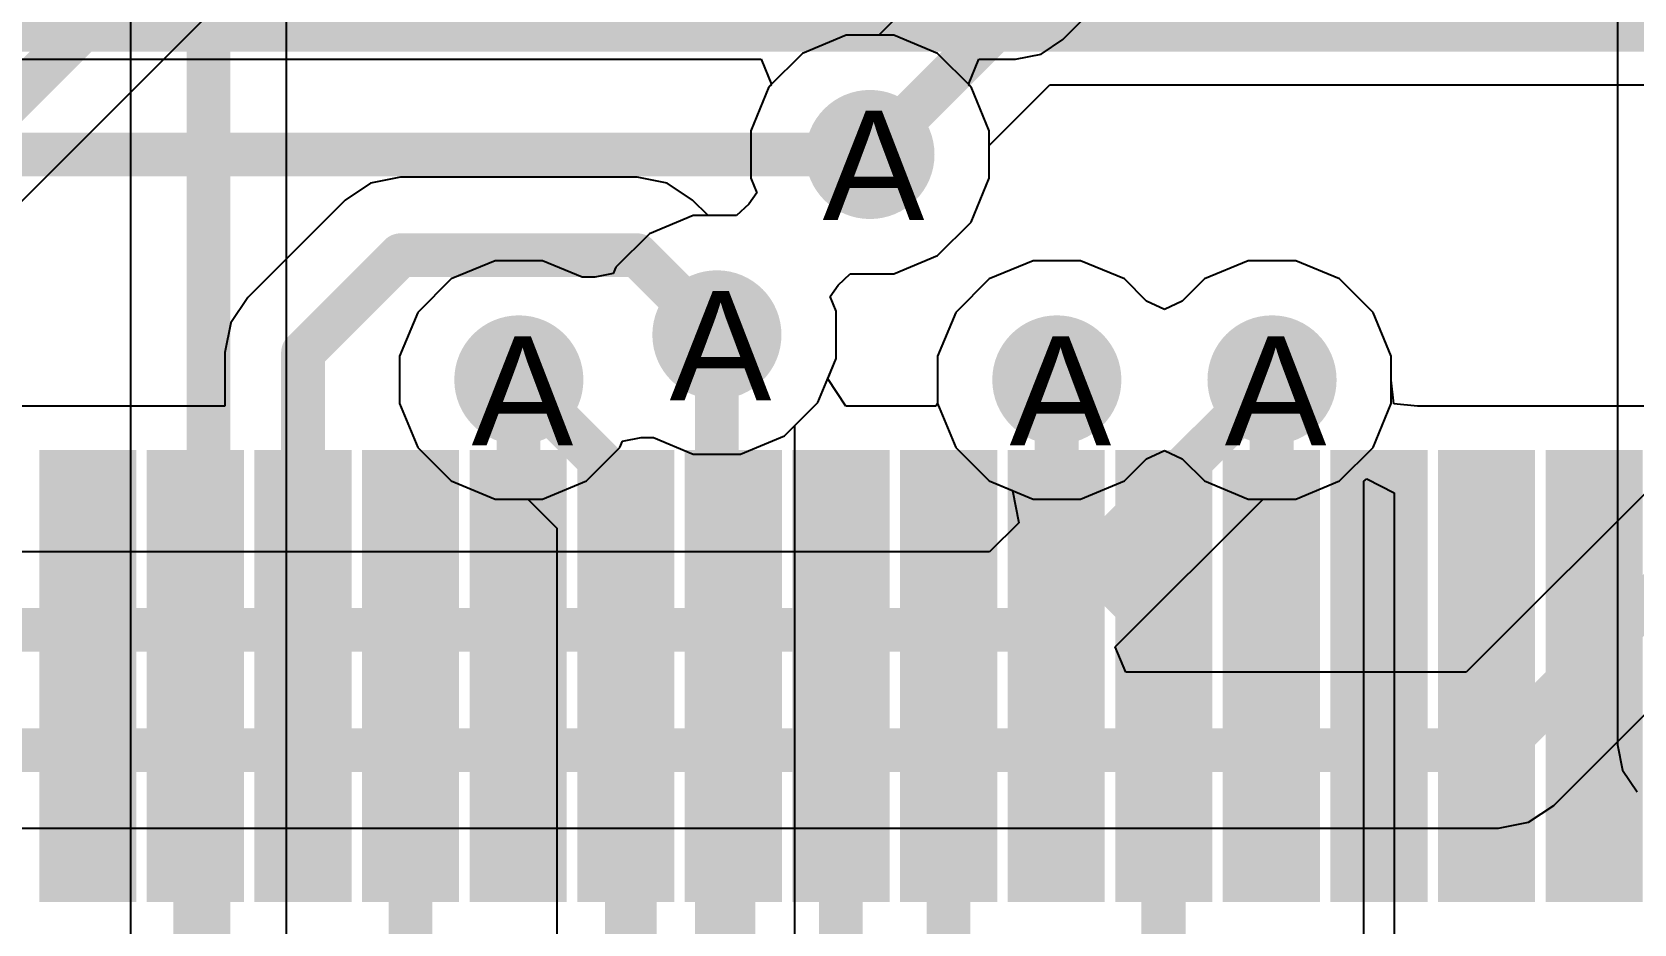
# Model space of a CAD drawing. Header units: inches. Extents: x 0 to 5271, y 0 to 5417.
# Drawn here: x 78.28 to 85.72, y 71.02 to 75.17 of the extents above; entities that cross this region are included whole.
import ezdxf

# ---------------------------------------------------------------- set-up
doc = ezdxf.new("R2010")
doc.units = ezdxf.units.IN
for name, color, linetype in [('Bottom Layer', 5, 'Continuous'), ('Drill Drawing', 1, 'Continuous'), ('L2_GND1', 16, 'Continuous'), ('L3_SIG1', 76, 'Continuous'), ('L4_PWR', 90, 'Continuous'), ('L5_GND2', 156, 'Continuous'), ('L6_SIG2', 130, 'Continuous'), ('L7_GND3', 216, 'Continuous'), ('Top Layer', 1, 'Continuous'), ('Top Paste', 8, 'Continuous'), ('Top Solder', 216, 'Continuous'), ('Via Holes', 16, 'Continuous')]:
    doc.layers.add(name, color=color, linetype=linetype)
doc.styles.add('Arial', font='', dxfattribs={"height": 0.2})
doc.styles.get('Arial').set_extended_font_data('Arial')

# ---------------------------------------------------------------- blocks, each defined once
blk = doc.blocks.new('AS0B826_S78B_7H_23')
at = {"layer": 'Top Layer'}
for points in [[(4.325, 19.131), (4.675, 19.131), (4.675, 17.131), (4.325, 17.131)], [(4.8249, 19.131), (5.1749, 19.131), (5.1749, 17.131), (4.8249, 17.131)], [(5.325, 19.131), (5.675, 19.131), (5.675, 17.131), (5.325, 17.131)], [(5.8249, 19.131), (6.1749, 19.131), (6.1749, 17.131), (5.8249, 17.131)], [(6.325, 19.131), (6.675, 19.131), (6.675, 17.131), (6.325, 17.131)], [(6.8249, 19.131), (7.1749, 19.131), (7.1749, 17.131), (6.8249, 17.131)], [(7.325, 19.131), (7.675, 19.131), (7.675, 17.131), (7.325, 17.131)], [(7.8249, 19.131), (8.1749, 19.131), (8.1749, 17.131), (7.8249, 17.131)], [(8.325, 19.131), (8.675, 19.131), (8.675, 17.131), (8.325, 17.131)], [(8.8249, 19.131), (9.1749, 19.131), (9.1749, 17.131), (8.8249, 17.131)], [(9.325, 19.131), (9.675, 19.131), (9.675, 17.131), (9.325, 17.131)], [(9.8249, 19.131), (10.1749, 19.131), (10.1749, 17.131), (9.8249, 17.131)], [(10.325, 19.131), (10.675, 19.131), (10.675, 17.131), (10.325, 17.131)], [(10.8249, 19.131), (11.1749, 19.131), (11.1749, 17.131), (10.8249, 17.131)], [(11.325, 19.131), (11.675, 19.131), (11.675, 17.131), (11.325, 17.131)]]:
    blk.add_hatch(color=1, dxfattribs=at).paths.add_polyline_path(points)
at = {"layer": 'Top Paste'}
for points in [[(4.325, 19.131), (4.675, 19.131), (4.675, 17.131), (4.325, 17.131)], [(4.8249, 19.131), (5.1749, 19.131), (5.1749, 17.131), (4.8249, 17.131)], [(5.325, 19.131), (5.675, 19.131), (5.675, 17.131), (5.325, 17.131)], [(5.8249, 19.131), (6.1749, 19.131), (6.1749, 17.131), (5.8249, 17.131)], [(6.325, 19.131), (6.675, 19.131), (6.675, 17.131), (6.325, 17.131)], [(6.8249, 19.131), (7.1749, 19.131), (7.1749, 17.131), (6.8249, 17.131)], [(7.325, 19.131), (7.675, 19.131), (7.675, 17.131), (7.325, 17.131)], [(7.8249, 19.131), (8.1749, 19.131), (8.1749, 17.131), (7.8249, 17.131)], [(8.325, 19.131), (8.675, 19.131), (8.675, 17.131), (8.325, 17.131)], [(8.8249, 19.131), (9.1749, 19.131), (9.1749, 17.131), (8.8249, 17.131)], [(9.325, 19.131), (9.675, 19.131), (9.675, 17.131), (9.325, 17.131)], [(9.8249, 19.131), (10.1749, 19.131), (10.1749, 17.131), (9.8249, 17.131)], [(10.325, 19.131), (10.675, 19.131), (10.675, 17.131), (10.325, 17.131)], [(10.8249, 19.131), (11.1749, 19.131), (11.1749, 17.131), (10.8249, 17.131)], [(11.325, 19.131), (11.675, 19.131), (11.675, 17.131), (11.325, 17.131)]]:
    blk.add_hatch(color=8, dxfattribs=at).paths.add_polyline_path(points)
at = {"layer": 'Top Solder'}
for points in [[(4.2742, 19.1818), (4.7258, 19.1818), (4.7258, 17.0802), (4.2742, 17.0802)], [(4.7741, 19.1818), (5.2257, 19.1818), (5.2257, 17.0802), (4.7741, 17.0802)], [(5.2742, 19.1818), (5.7258, 19.1818), (5.7258, 17.0802), (5.2742, 17.0802)], [(5.7741, 19.1818), (6.2257, 19.1818), (6.2257, 17.0802), (5.7741, 17.0802)], [(6.2742, 19.1818), (6.7258, 19.1818), (6.7258, 17.0802), (6.2742, 17.0802)], [(6.7741, 19.1818), (7.2257, 19.1818), (7.2257, 17.0802), (6.7741, 17.0802)], [(7.2742, 19.1818), (7.7258, 19.1818), (7.7258, 17.0802), (7.2742, 17.0802)], [(7.7741, 19.1818), (8.2257, 19.1818), (8.2257, 17.0802), (7.7741, 17.0802)], [(8.2742, 19.1818), (8.7258, 19.1818), (8.7258, 17.0802), (8.2742, 17.0802)], [(8.7741, 19.1818), (9.2257, 19.1818), (9.2257, 17.0802), (8.7741, 17.0802)], [(9.2742, 19.1818), (9.7258, 19.1818), (9.7258, 17.0802), (9.2742, 17.0802)], [(9.7741, 19.1818), (10.2257, 19.1818), (10.2257, 17.0802), (9.7741, 17.0802)], [(10.2742, 19.1818), (10.7258, 19.1818), (10.7258, 17.0802), (10.2742, 17.0802)], [(10.7741, 19.1818), (11.2257, 19.1818), (11.2257, 17.0802), (10.7741, 17.0802)], [(11.2742, 19.1818), (11.7258, 19.1818), (11.7258, 17.0802), (11.2742, 17.0802)]]:
    blk.add_hatch(color=216, dxfattribs=at).paths.add_polyline_path(points)

msp = doc.modelspace()

# ---------------------------------------------------------------- hatches: boundary and pattern name
at = {"layer": 'Bottom Layer'}
h = msp.add_hatch(color=5, dxfattribs=at)
edge = h.paths.add_edge_path()
edge.add_arc((82.169, 74.5998), 0.3, 0, 360)
h = msp.add_hatch(color=5, dxfattribs=at)
edge = h.paths.add_edge_path()
edge.add_arc((81.4578, 73.7616), 0.3, 0, 360)
h = msp.add_hatch(color=5, dxfattribs=at)
edge = h.paths.add_edge_path()
edge.add_arc((80.5375, 73.5522), 0.3, 0, 360)
h = msp.add_hatch(color=5, dxfattribs=at)
edge = h.paths.add_edge_path()
edge.add_arc((83.0374, 73.5522), 0.3, 0, 360)
h = msp.add_hatch(color=5, dxfattribs=at)
edge = h.paths.add_edge_path()
edge.add_arc((84.0374, 73.5522), 0.3, 0, 360)
at = {"layer": 'L2_GND1'}
h = msp.add_hatch(color=16, dxfattribs=at)
edge = h.paths.add_edge_path()
edge.add_arc((82.169, 74.5998), 0.3, 0, 360)
h = msp.add_hatch(color=16, dxfattribs=at)
edge = h.paths.add_edge_path()
edge.add_arc((81.4578, 73.7616), 0.3, 0, 360)
h = msp.add_hatch(color=16, dxfattribs=at)
edge = h.paths.add_edge_path()
edge.add_arc((80.5375, 73.5522), 0.3, 0, 360)
h = msp.add_hatch(color=16, dxfattribs=at)
edge = h.paths.add_edge_path()
edge.add_arc((83.0374, 73.5522), 0.3, 0, 360)
h = msp.add_hatch(color=16, dxfattribs=at)
edge = h.paths.add_edge_path()
edge.add_arc((84.0374, 73.5522), 0.3, 0, 360)
at = {"layer": 'L3_SIG1'}
h = msp.add_hatch(color=76, dxfattribs=at)
edge = h.paths.add_edge_path()
edge.add_arc((82.169, 74.5998), 0.3, 0, 360)
h = msp.add_hatch(color=76, dxfattribs=at)
edge = h.paths.add_edge_path()
edge.add_arc((81.4578, 73.7616), 0.3, 0, 360)
h = msp.add_hatch(color=76, dxfattribs=at)
edge = h.paths.add_edge_path()
edge.add_arc((80.5375, 73.5522), 0.3, 0, 360)
h = msp.add_hatch(color=76, dxfattribs=at)
edge = h.paths.add_edge_path()
edge.add_arc((83.0374, 73.5522), 0.3, 0, 360)
h = msp.add_hatch(color=76, dxfattribs=at)
edge = h.paths.add_edge_path()
edge.add_arc((84.0374, 73.5522), 0.3, 0, 360)
at = {"layer": 'L4_PWR'}
h = msp.add_hatch(color=90, dxfattribs=at)
edge = h.paths.add_edge_path()
edge.add_arc((82.169, 74.5998), 0.3, 0, 360)
h = msp.add_hatch(color=90, dxfattribs=at)
edge = h.paths.add_edge_path()
edge.add_arc((81.4578, 73.7616), 0.3, 0, 360)
h = msp.add_hatch(color=90, dxfattribs=at)
edge = h.paths.add_edge_path()
edge.add_arc((80.5375, 73.5522), 0.3, 0, 360)
h = msp.add_hatch(color=90, dxfattribs=at)
edge = h.paths.add_edge_path()
edge.add_arc((83.0374, 73.5522), 0.3, 0, 360)
h = msp.add_hatch(color=90, dxfattribs=at)
edge = h.paths.add_edge_path()
edge.add_arc((84.0374, 73.5522), 0.3, 0, 360)
at = {"layer": 'L5_GND2'}
h = msp.add_hatch(color=156, dxfattribs=at)
edge = h.paths.add_edge_path()
edge.add_arc((82.169, 74.5998), 0.3, 0, 360)
h = msp.add_hatch(color=156, dxfattribs=at)
edge = h.paths.add_edge_path()
edge.add_arc((81.4578, 73.7616), 0.3, 0, 360)
h = msp.add_hatch(color=156, dxfattribs=at)
edge = h.paths.add_edge_path()
edge.add_arc((80.5375, 73.5522), 0.3, 0, 360)
h = msp.add_hatch(color=156, dxfattribs=at)
edge = h.paths.add_edge_path()
edge.add_arc((83.0374, 73.5522), 0.3, 0, 360)
h = msp.add_hatch(color=156, dxfattribs=at)
edge = h.paths.add_edge_path()
edge.add_arc((84.0374, 73.5522), 0.3, 0, 360)
at = {"layer": 'L6_SIG2'}
h = msp.add_hatch(color=130, dxfattribs=at)
edge = h.paths.add_edge_path()
edge.add_arc((82.169, 74.5998), 0.3, 0, 360)
h = msp.add_hatch(color=130, dxfattribs=at)
edge = h.paths.add_edge_path()
edge.add_arc((81.4578, 73.7616), 0.3, 0, 360)
h = msp.add_hatch(color=130, dxfattribs=at)
edge = h.paths.add_edge_path()
edge.add_arc((80.5375, 73.5522), 0.3, 0, 360)
h = msp.add_hatch(color=130, dxfattribs=at)
edge = h.paths.add_edge_path()
edge.add_arc((83.0374, 73.5522), 0.3, 0, 360)
h = msp.add_hatch(color=130, dxfattribs=at)
edge = h.paths.add_edge_path()
edge.add_arc((84.0374, 73.5522), 0.3, 0, 360)
at = {"layer": 'L7_GND3'}
h = msp.add_hatch(color=216, dxfattribs=at)
edge = h.paths.add_edge_path()
edge.add_arc((82.169, 74.5998), 0.3, 0, 360)
h = msp.add_hatch(color=216, dxfattribs=at)
edge = h.paths.add_edge_path()
edge.add_arc((81.4578, 73.7616), 0.3, 0, 360)
h = msp.add_hatch(color=216, dxfattribs=at)
edge = h.paths.add_edge_path()
edge.add_arc((80.5375, 73.5522), 0.3, 0, 360)
h = msp.add_hatch(color=216, dxfattribs=at)
edge = h.paths.add_edge_path()
edge.add_arc((83.0374, 73.5522), 0.3, 0, 360)
h = msp.add_hatch(color=216, dxfattribs=at)
edge = h.paths.add_edge_path()
edge.add_arc((84.0374, 73.5522), 0.3, 0, 360)
at = {"layer": 'Top Layer'}
h = msp.add_hatch(color=1, dxfattribs=at)
edge = h.paths.add_edge_path()
edge.add_arc((82.169, 74.5998), 0.3, 0, 360)
h = msp.add_hatch(color=1, dxfattribs=at)
edge = h.paths.add_edge_path()
edge.add_arc((81.4578, 73.7616), 0.3, 0, 360)
h = msp.add_hatch(color=1, dxfattribs=at)
edge = h.paths.add_edge_path()
edge.add_arc((80.5375, 73.5522), 0.3, 0, 360)
h = msp.add_hatch(color=1, dxfattribs=at)
edge = h.paths.add_edge_path()
edge.add_arc((83.0374, 73.5522), 0.3, 0, 360)
h = msp.add_hatch(color=1, dxfattribs=at)
edge = h.paths.add_edge_path()
edge.add_arc((84.0374, 73.5522), 0.3, 0, 360)
at = {"layer": 'Via Holes'}
h = msp.add_hatch(color=7, dxfattribs=at)
edge = h.paths.add_edge_path()
edge.add_arc((82.169, 74.5998), 0.15, 0, 360)
h = msp.add_hatch(color=7, dxfattribs=at)
edge = h.paths.add_edge_path()
edge.add_arc((81.4578, 73.7616), 0.15, 0, 360)
h = msp.add_hatch(color=7, dxfattribs=at)
edge = h.paths.add_edge_path()
edge.add_arc((80.5375, 73.5522), 0.15, 0, 360)
h = msp.add_hatch(color=7, dxfattribs=at)
edge = h.paths.add_edge_path()
edge.add_arc((83.0374, 73.5522), 0.15, 0, 360)
h = msp.add_hatch(color=7, dxfattribs=at)
edge = h.paths.add_edge_path()
edge.add_arc((84.0374, 73.5522), 0.15, 0, 360)

# ---------------------------------------------------------------- linework, layer by layer
at = {"layer": 'Bottom Layer'}
for points in [[(65.6288, 75.1792, 0.2032, 0.2032, 0), (98.8266, 75.1792, 0.2032, 0.2032, 0)], [(77.9308, 74.5998, 0.2032, 0.2032, 0), (82.169, 74.5998, 0.2032, 0.2032, 0)], [(80.5375, 73.5522, 0.2032, 0.2032, 0), (81.0768, 73.0129, 0.2032, 0.2032, 0)], [(83.0374, 72.8664, 0.2032, 0.2032, 0), (83.0374, 73.5522, 0.2032, 0.2032, 0)], [(81.0768, 69.5072, 0.2032, 0.2032, 0), (81.0768, 73.0129, 0.2032, 0.2032, 0)], [(83.0374, 72.8664, 0.2032, 0.2032, 0), (83.5344, 72.3693, 0.2032, 0.2032, 0)], [(83.5344, 69.5071, 0.2032, 0.2032, 0), (83.5344, 72.3693, 0.2032, 0.2032, 0)]]:
    msp.add_lwpolyline(points, format="xyseb", dxfattribs=at)
for points in [[(82.1182, 74.5998, 0.1016, 0.1016, 1), (82.2198, 74.5998, 0.1016, 0.1016, 1)], [(80.4867, 73.5522, 0.1016, 0.1016, 1), (80.5883, 73.5522, 0.1016, 0.1016, 1)], [(82.9866, 73.5522, 0.1016, 0.1016, 1), (83.0882, 73.5522, 0.1016, 0.1016, 1)], [(81.026, 73.0129, 0.1016, 0.1016, 1), (81.1276, 73.0129, 0.1016, 0.1016, 1)], [(81.026, 73.0129, 0.1016, 0.1016, 1), (81.1276, 73.0129, 0.1016, 0.1016, 1)], [(82.9866, 72.8664, 0.1016, 0.1016, 1), (83.0882, 72.8664, 0.1016, 0.1016, 1)], [(82.9866, 72.8664, 0.1016, 0.1016, 1), (83.0882, 72.8664, 0.1016, 0.1016, 1)], [(83.4836, 72.3693, 0.1016, 0.1016, 1), (83.5852, 72.3693, 0.1016, 0.1016, 1)], [(83.4836, 72.3693, 0.1016, 0.1016, 1), (83.5852, 72.3693, 0.1016, 0.1016, 1)]]:
    msp.add_lwpolyline(points, format="xyseb", close=True, dxfattribs=at)
at = {"layer": 'L2_GND1'}
for p, q in [((85.6428, 76.0888), (85.6428, 72.6125)), ((82.0588, 75.1538), (81.8552, 75.0695)), ((82.2792, 75.1538), (82.0588, 75.1538)), ((82.4828, 75.0695), (82.2792, 75.1538)), ((81.8552, 75.0695), (81.6993, 74.9136)), ((82.6387, 74.9136), (82.4828, 75.0695)), ((81.6993, 74.9136), (81.615, 74.71)), ((82.723, 74.71), (82.6387, 74.9136)), ((81.615, 74.71), (81.615, 74.4896)), ((82.723, 74.4896), (82.723, 74.71)), ((81.615, 74.4896), (81.643, 74.422)), ((82.6387, 74.286), (82.723, 74.4896)), ((81.6054, 74.3686), (81.5496, 74.3156)), ((81.643, 74.422), (81.6054, 74.3686)), ((81.3476, 74.3156), (81.144, 74.2313)), ((81.5496, 74.3156), (81.3476, 74.3156)), ((81.144, 74.2313), (80.9881, 74.0754)), ((82.4828, 74.1301), (82.6387, 74.286)), ((80.4273, 74.1062), (80.2237, 74.0218)), ((80.6477, 74.1062), (80.4273, 74.1062)), ((80.8318, 74.0299), (80.6477, 74.1062)), ((80.9881, 74.0754), (80.9761, 74.0464)), ((82.2792, 74.0458), (82.4828, 74.1301)), ((82.9272, 74.1062), (82.7236, 74.0218)), ((83.1476, 74.1062), (82.9272, 74.1062)), ((83.3512, 74.0218), (83.1476, 74.1062)), ((83.9272, 74.1062), (83.7236, 74.0218)), ((84.1476, 74.1062), (83.9272, 74.1062)), ((84.3512, 74.0218), (84.1476, 74.1062)), ((80.2237, 74.0218), (80.0678, 73.866)), ((80.89, 74.0292), (80.8318, 74.0299)), ((80.9761, 74.0464), (80.89, 74.0292)), ((81.9838, 73.9394), (82.0214, 73.9928)), ((82.0214, 73.9928), (82.0772, 74.0458)), ((82.0772, 74.0458), (82.2792, 74.0458)), ((82.7236, 74.0218), (82.5677, 73.866)), ((83.4544, 73.9186), (83.3512, 74.0218)), ((83.7236, 74.0218), (83.6203, 73.9186)), ((84.507, 73.866), (84.3512, 74.0218)), ((82.0118, 73.8718), (81.9838, 73.9394)), ((83.5374, 73.8801), (83.4544, 73.9186)), ((83.6203, 73.9186), (83.5374, 73.8801)), ((80.0678, 73.866), (79.9835, 73.6624)), ((82.0118, 73.6514), (82.0118, 73.8718)), ((82.5677, 73.866), (82.4834, 73.6624)), ((84.5914, 73.6624), (84.507, 73.866)), ((79.9835, 73.6624), (79.9835, 73.442)), ((81.9275, 73.4478), (82.0118, 73.6514)), ((82.4834, 73.6624), (82.4834, 73.442)), ((84.5914, 73.442), (84.5914, 73.6624)), ((79.9835, 73.442), (80.0678, 73.2383)), ((81.7716, 73.2919), (81.9275, 73.4478)), ((82.4834, 73.442), (82.5677, 73.2383)), ((84.507, 73.2383), (84.5914, 73.442)), ((81.0072, 73.2383), (81.0192, 73.2674)), ((81.0192, 73.2674), (81.1053, 73.2845)), ((81.1053, 73.2845), (81.1635, 73.2839)), ((81.1635, 73.2839), (81.3476, 73.2076)), ((81.568, 73.2076), (81.7716, 73.2919)), ((80.0678, 73.2383), (80.2237, 73.0825)), ((80.8513, 73.0825), (81.0072, 73.2383)), ((81.3476, 73.2076), (81.568, 73.2076)), ((82.5677, 73.2383), (82.7236, 73.0825)), ((83.3512, 73.0825), (83.4544, 73.1857)), ((83.4544, 73.1857), (83.5374, 73.2242)), ((83.5374, 73.2242), (83.6203, 73.1857)), ((83.6203, 73.1857), (83.7236, 73.0825)), ((84.3512, 73.0825), (84.507, 73.2383)), ((80.2237, 73.0825), (80.4273, 72.9982)), ((80.6477, 72.9982), (80.8513, 73.0825)), ((82.7236, 73.0825), (82.9272, 72.9982)), ((83.1476, 72.9982), (83.3512, 73.0825)), ((83.7236, 73.0825), (83.9272, 72.9982)), ((84.1476, 72.9982), (84.3512, 73.0825)), ((80.4273, 72.9982), (80.6477, 72.9982)), ((82.9272, 72.9982), (83.1476, 72.9982)), ((83.9272, 72.9982), (84.1476, 72.9982)), ((85.6428, 72.6125), (85.6428, 71.8566)), ((85.6428, 71.8566), (85.6665, 71.7377)), ((85.6665, 71.7377), (85.7339, 71.6369))]:
    msp.add_line(p, q, dxfattribs=at)
at = {"layer": 'L3_SIG1'}
for p, q in [((82.0588, 75.1538), (81.8552, 75.0695)), ((82.2792, 75.1538), (82.0588, 75.1538)), ((82.4828, 75.0695), (82.2792, 75.1538)), ((81.8552, 75.0695), (81.6993, 74.9136)), ((82.6387, 74.9136), (82.4828, 75.0695)), ((81.6993, 74.9136), (81.615, 74.71)), ((82.723, 74.71), (82.6387, 74.9136)), ((81.615, 74.71), (81.615, 74.4896)), ((82.723, 74.4896), (82.723, 74.71)), ((81.615, 74.4896), (81.643, 74.422)), ((82.6387, 74.286), (82.723, 74.4896)), ((81.6054, 74.3686), (81.5496, 74.3156)), ((81.643, 74.422), (81.6054, 74.3686)), ((81.3476, 74.3156), (81.144, 74.2313)), ((81.5496, 74.3156), (81.3476, 74.3156)), ((81.144, 74.2313), (80.9881, 74.0754)), ((82.4828, 74.1301), (82.6387, 74.286)), ((80.4273, 74.1062), (80.2237, 74.0218)), ((80.6477, 74.1062), (80.4273, 74.1062)), ((80.8318, 74.0299), (80.6477, 74.1062)), ((80.9881, 74.0754), (80.9761, 74.0464)), ((82.2792, 74.0458), (82.4828, 74.1301)), ((82.9272, 74.1062), (82.7236, 74.0218)), ((83.1476, 74.1062), (82.9272, 74.1062)), ((83.3512, 74.0218), (83.1476, 74.1062)), ((83.9272, 74.1062), (83.7236, 74.0218)), ((84.1476, 74.1062), (83.9272, 74.1062)), ((84.3512, 74.0218), (84.1476, 74.1062)), ((80.2237, 74.0218), (80.0678, 73.866)), ((80.89, 74.0292), (80.8318, 74.0299)), ((80.9761, 74.0464), (80.89, 74.0292)), ((81.9838, 73.9394), (82.0214, 73.9928)), ((82.0214, 73.9928), (82.0772, 74.0458)), ((82.0772, 74.0458), (82.2792, 74.0458)), ((82.7236, 74.0218), (82.5677, 73.866)), ((83.4544, 73.9186), (83.3512, 74.0218)), ((83.7236, 74.0218), (83.6203, 73.9186)), ((84.507, 73.866), (84.3512, 74.0218)), ((82.0118, 73.8718), (81.9838, 73.9394)), ((83.5374, 73.8801), (83.4544, 73.9186)), ((83.6203, 73.9186), (83.5374, 73.8801)), ((80.0678, 73.866), (79.9835, 73.6624)), ((82.0118, 73.6514), (82.0118, 73.8718)), ((82.5677, 73.866), (82.4834, 73.6624)), ((84.5914, 73.6624), (84.507, 73.866)), ((79.9835, 73.6624), (79.9835, 73.442)), ((81.9275, 73.4478), (82.0118, 73.6514)), ((82.4834, 73.6624), (82.4834, 73.442)), ((84.5914, 73.442), (84.5914, 73.6624)), ((79.9835, 73.442), (80.0678, 73.2383)), ((81.7716, 73.2919), (81.9275, 73.4478)), ((82.4834, 73.442), (82.5677, 73.2383)), ((84.507, 73.2383), (84.5914, 73.442)), ((81.0072, 73.2383), (81.0192, 73.2674)), ((81.0192, 73.2674), (81.1053, 73.2845)), ((81.1053, 73.2845), (81.1635, 73.2839)), ((81.1635, 73.2839), (81.3476, 73.2076)), ((81.568, 73.2076), (81.7716, 73.2919)), ((80.0678, 73.2383), (80.2237, 73.0825)), ((80.8513, 73.0825), (81.0072, 73.2383)), ((81.3476, 73.2076), (81.568, 73.2076)), ((82.5677, 73.2383), (82.7236, 73.0825)), ((84.3512, 73.0825), (84.507, 73.2383)), ((85.9856, 73.2396), (84.9398, 72.1938)), ((80.2237, 73.0825), (80.4273, 72.9982)), ((80.6477, 72.9982), (80.8513, 73.0825)), ((82.7236, 73.0825), (82.8309, 73.038)), ((82.8309, 73.038), (82.8607, 72.8882)), ((84.1476, 72.9982), (84.3512, 73.0825)), ((80.4273, 72.9982), (80.6477, 72.9982)), ((83.3091, 72.3111), (83.9961, 72.9982)), ((83.9961, 72.9982), (84.1476, 72.9982)), ((82.8607, 72.8882), (82.725, 72.7526)), ((85.3464, 71.5748), (86.6046, 72.833)), ((82.725, 72.7526), (69.0713, 72.7526)), ((83.3577, 72.1938), (83.3091, 72.3111)), ((84.9398, 72.1938), (83.3577, 72.1938)), ((85.2287, 71.4962), (85.3464, 71.5748)), ((76.1324, 71.4686), (85.09, 71.4686)), ((85.09, 71.4686), (85.2287, 71.4962)), ((85.09, 71.4686), (85.09, 71.4686))]:
    msp.add_line(p, q, dxfattribs=at)
for points in [[(82.8752, 72.39, 0.2032, 0.2032, 0), (84.0374, 73.5522, 0.2032, 0.2032, 0)], [(85.09, 71.8312, 0.2032, 0.2032, 0), (86.3482, 73.0894, 0.2032, 0.2032, 0)], [(68.9211, 72.39, 0.2032, 0.2032, 0), (82.8752, 72.39, 0.2032, 0.2032, 0)], [(75.9822, 71.8312, 0.2032, 0.2032, 0), (85.09, 71.8312, 0.2032, 0.2032, 0)]]:
    msp.add_lwpolyline(points, format="xyseb", dxfattribs=at)
for points in [[(83.9866, 73.5522, 0.1016, 0.1016, 1), (84.0882, 73.5522, 0.1016, 0.1016, 1)], [(82.8244, 72.39, 0.1016, 0.1016, 1), (82.926, 72.39, 0.1016, 0.1016, 1)], [(82.8244, 72.39, 0.1016, 0.1016, 1), (82.926, 72.39, 0.1016, 0.1016, 1)], [(85.0392, 71.8312, 0.1016, 0.1016, 1), (85.1408, 71.8312, 0.1016, 0.1016, 1)], [(85.0392, 71.8312, 0.1016, 0.1016, 1), (85.1408, 71.8312, 0.1016, 0.1016, 1)]]:
    msp.add_lwpolyline(points, format="xyseb", close=True, dxfattribs=at)
at = {"layer": 'L4_PWR'}
for p, q in [((82.0588, 75.1538), (81.8552, 75.0695)), ((82.2792, 75.1538), (82.0588, 75.1538)), ((82.4828, 75.0695), (82.2792, 75.1538)), ((81.8552, 75.0695), (81.6993, 74.9136)), ((82.6387, 74.9136), (82.4828, 75.0695)), ((81.6993, 74.9136), (81.615, 74.71)), ((82.723, 74.71), (82.6387, 74.9136)), ((81.615, 74.71), (81.615, 74.4896)), ((82.723, 74.4896), (82.723, 74.71)), ((81.615, 74.4896), (81.643, 74.422)), ((82.6387, 74.286), (82.723, 74.4896)), ((81.6054, 74.3686), (81.5496, 74.3156)), ((81.643, 74.422), (81.6054, 74.3686)), ((81.3476, 74.3156), (81.144, 74.2313)), ((81.5496, 74.3156), (81.3476, 74.3156)), ((81.144, 74.2313), (80.9881, 74.0754)), ((82.4828, 74.1301), (82.6387, 74.286)), ((80.4273, 74.1062), (80.2237, 74.0218)), ((80.6477, 74.1062), (80.4273, 74.1062)), ((80.8318, 74.0299), (80.6477, 74.1062)), ((80.9881, 74.0754), (80.9761, 74.0464)), ((82.2792, 74.0458), (82.4828, 74.1301)), ((82.9272, 74.1062), (82.7236, 74.0218)), ((83.1476, 74.1062), (82.9272, 74.1062)), ((83.3512, 74.0218), (83.1476, 74.1062)), ((83.9272, 74.1062), (83.7236, 74.0218)), ((84.1476, 74.1062), (83.9272, 74.1062)), ((84.3512, 74.0218), (84.1476, 74.1062)), ((80.2237, 74.0218), (80.0678, 73.866)), ((80.89, 74.0292), (80.8318, 74.0299)), ((80.9761, 74.0464), (80.89, 74.0292)), ((81.9838, 73.9394), (82.0214, 73.9928)), ((82.0214, 73.9928), (82.0772, 74.0458)), ((82.0772, 74.0458), (82.2792, 74.0458)), ((82.7236, 74.0218), (82.5677, 73.866)), ((83.4544, 73.9186), (83.3512, 74.0218)), ((83.7236, 74.0218), (83.6203, 73.9186)), ((84.507, 73.866), (84.3512, 74.0218)), ((82.0118, 73.8718), (81.9838, 73.9394)), ((83.5374, 73.8801), (83.4544, 73.9186)), ((83.6203, 73.9186), (83.5374, 73.8801)), ((80.0678, 73.866), (79.9835, 73.6624)), ((82.0118, 73.6514), (82.0118, 73.8718)), ((82.5677, 73.866), (82.4834, 73.6624)), ((84.5914, 73.6624), (84.507, 73.866)), ((79.9835, 73.6624), (79.9835, 73.442)), ((81.9275, 73.4478), (82.0118, 73.6514)), ((82.4834, 73.6624), (82.4834, 73.442)), ((84.5914, 73.442), (84.5914, 73.6624)), ((79.9835, 73.442), (80.0678, 73.2383)), ((81.7716, 73.2919), (81.9275, 73.4478)), ((82.4834, 73.442), (82.5677, 73.2383)), ((84.507, 73.2383), (84.5914, 73.442)), ((81.0072, 73.2383), (81.0192, 73.2674)), ((81.0192, 73.2674), (81.1053, 73.2845)), ((81.1053, 73.2845), (81.1635, 73.2839)), ((81.1635, 73.2839), (81.3476, 73.2076)), ((81.568, 73.2076), (81.7716, 73.2919)), ((80.0678, 73.2383), (80.2237, 73.0825)), ((80.8513, 73.0825), (81.0072, 73.2383)), ((81.3476, 73.2076), (81.568, 73.2076)), ((82.5677, 73.2383), (82.7236, 73.0825)), ((83.3512, 73.0825), (83.4544, 73.1857)), ((83.4544, 73.1857), (83.5374, 73.2242)), ((83.5374, 73.2242), (83.6203, 73.1857)), ((83.6203, 73.1857), (83.7236, 73.0825)), ((84.3512, 73.0825), (84.507, 73.2383)), ((80.2237, 73.0825), (80.4273, 72.9982)), ((80.6477, 72.9982), (80.8513, 73.0825)), ((82.7236, 73.0825), (82.9272, 72.9982)), ((83.1476, 72.9982), (83.3512, 73.0825)), ((83.7236, 73.0825), (83.9272, 72.9982)), ((84.1476, 72.9982), (84.3512, 73.0825)), ((80.4273, 72.9982), (80.6477, 72.9982)), ((82.9272, 72.9982), (83.1476, 72.9982)), ((83.9272, 72.9982), (84.1476, 72.9982))]:
    msp.add_line(p, q, dxfattribs=at)
at = {"layer": 'L5_GND2'}
for p, q in [((78.733, 79.7306), (78.733, 66.5226)), ((79.4582, 70.5621), (79.4582, 79.5804)), ((82.0588, 75.1538), (81.8552, 75.0695)), ((82.2792, 75.1538), (82.0588, 75.1538)), ((82.4828, 75.0695), (82.2792, 75.1538)), ((81.8552, 75.0695), (81.6993, 74.9136)), ((82.6387, 74.9136), (82.4828, 75.0695)), ((81.6993, 74.9136), (81.615, 74.71)), ((82.723, 74.71), (82.6387, 74.9136)), ((81.615, 74.71), (81.615, 74.4896)), ((82.723, 74.4896), (82.723, 74.71)), ((81.615, 74.4896), (81.643, 74.422)), ((82.6387, 74.286), (82.723, 74.4896)), ((81.6054, 74.3686), (81.5496, 74.3156)), ((81.643, 74.422), (81.6054, 74.3686)), ((81.3476, 74.3156), (81.144, 74.2313)), ((81.5496, 74.3156), (81.3476, 74.3156)), ((81.144, 74.2313), (80.9881, 74.0754)), ((82.4828, 74.1301), (82.6387, 74.286)), ((80.4273, 74.1062), (80.2237, 74.0218)), ((80.6477, 74.1062), (80.4273, 74.1062)), ((80.8318, 74.0299), (80.6477, 74.1062)), ((80.9881, 74.0754), (80.9761, 74.0464)), ((82.2792, 74.0458), (82.4828, 74.1301)), ((82.9272, 74.1062), (82.7236, 74.0218)), ((83.1476, 74.1062), (82.9272, 74.1062)), ((83.3512, 74.0218), (83.1476, 74.1062)), ((83.9272, 74.1062), (83.7236, 74.0218)), ((84.1476, 74.1062), (83.9272, 74.1062)), ((84.3512, 74.0218), (84.1476, 74.1062)), ((80.2237, 74.0218), (80.0678, 73.866)), ((80.89, 74.0292), (80.8318, 74.0299)), ((80.9761, 74.0464), (80.89, 74.0292)), ((81.9838, 73.9394), (82.0214, 73.9928)), ((82.0214, 73.9928), (82.0772, 74.0458)), ((82.0772, 74.0458), (82.2792, 74.0458)), ((82.7236, 74.0218), (82.5677, 73.866)), ((83.4544, 73.9186), (83.3512, 74.0218)), ((83.7236, 74.0218), (83.6203, 73.9186)), ((84.507, 73.866), (84.3512, 74.0218)), ((82.0118, 73.8718), (81.9838, 73.9394)), ((83.5374, 73.8801), (83.4544, 73.9186)), ((83.6203, 73.9186), (83.5374, 73.8801)), ((80.0678, 73.866), (79.9835, 73.6624)), ((82.0118, 73.6514), (82.0118, 73.8718)), ((82.5677, 73.866), (82.4834, 73.6624)), ((84.5914, 73.6624), (84.507, 73.866)), ((79.9835, 73.6624), (79.9835, 73.442)), ((81.9275, 73.4478), (82.0118, 73.6514)), ((82.4834, 73.6624), (82.4834, 73.442)), ((84.5914, 73.442), (84.5914, 73.6624)), ((79.9835, 73.442), (80.0678, 73.2383)), ((81.8204, 73.3407), (81.9275, 73.4478)), ((82.4834, 73.442), (82.5677, 73.2383)), ((84.507, 73.2383), (84.5914, 73.442)), ((81.8204, 67.6414), (81.8204, 73.3407)), ((80.0678, 73.2383), (80.2237, 73.0825)), ((82.5677, 73.2383), (82.7236, 73.0825)), ((83.3512, 73.0825), (83.4544, 73.1857)), ((83.4544, 73.1857), (83.5374, 73.2242)), ((83.5374, 73.2242), (83.6203, 73.1857)), ((83.6203, 73.1857), (83.7236, 73.0825)), ((84.3512, 73.0825), (84.507, 73.2383)), ((80.2237, 73.0825), (80.4273, 72.9982)), ((82.7236, 73.0825), (82.9272, 72.9982)), ((83.1476, 72.9982), (83.3512, 73.0825)), ((83.7236, 73.0825), (83.9272, 72.9982)), ((84.1476, 72.9982), (84.3512, 73.0825)), ((80.4273, 72.9982), (80.5788, 72.9982)), ((80.5788, 72.9982), (80.7142, 72.8627)), ((82.9272, 72.9982), (83.1476, 72.9982)), ((83.9272, 72.9982), (84.1476, 72.9982)), ((80.7142, 72.8627), (80.7142, 66.5226))]:
    msp.add_line(p, q, dxfattribs=at)
for points in [[(79.0956, 66.5226, 0.2032, 0.2032, 0), (79.0956, 79.7306, 0.2032, 0.2032, 0)], [(81.4578, 67.4912, 0.2032, 0.2032, 0), (81.4578, 73.7616, 0.2032, 0.2032, 0)], [(80.5375, 73.5522, 0.2032, 0.2032, 0), (81.0768, 73.0129, 0.2032, 0.2032, 0)], [(81.0768, 66.5226, 0.2032, 0.2032, 0), (81.0768, 73.0129, 0.2032, 0.2032, 0)]]:
    msp.add_lwpolyline(points, format="xyseb", dxfattribs=at)
for points in [[(81.407, 73.7616, 0.1016, 0.1016, 1), (81.5086, 73.7616, 0.1016, 0.1016, 1)], [(80.4867, 73.5522, 0.1016, 0.1016, 1), (80.5883, 73.5522, 0.1016, 0.1016, 1)], [(81.026, 73.0129, 0.1016, 0.1016, 1), (81.1276, 73.0129, 0.1016, 0.1016, 1)], [(81.026, 73.0129, 0.1016, 0.1016, 1), (81.1276, 73.0129, 0.1016, 0.1016, 1)]]:
    msp.add_lwpolyline(points, format="xyseb", close=True, dxfattribs=at)
at = {"layer": 'L6_SIG2'}
for p, q in [((82.5984, 75.542), (82.2102, 75.1538)), ((82.0588, 75.1538), (81.8552, 75.0695)), ((82.2102, 75.1538), (82.0588, 75.1538)), ((81.8552, 75.0695), (81.6993, 74.9136)), ((81.6993, 74.9136), (81.615, 74.71)), ((82.723, 74.641), (83.005, 74.923)), ((83.005, 74.923), (92.5737, 74.923)), ((81.615, 74.71), (81.615, 74.4896)), ((82.723, 74.4896), (82.723, 74.641)), ((81.615, 74.4896), (81.643, 74.422)), ((82.6387, 74.286), (82.723, 74.4896)), ((81.6054, 74.3686), (81.5496, 74.3156)), ((81.643, 74.422), (81.6054, 74.3686)), ((81.3476, 74.3156), (81.144, 74.2313)), ((81.5496, 74.3156), (81.3476, 74.3156)), ((81.144, 74.2313), (80.9881, 74.0754)), ((82.4828, 74.1301), (82.6387, 74.286)), ((80.4273, 74.1062), (80.2237, 74.0218)), ((80.6477, 74.1062), (80.4273, 74.1062)), ((80.8318, 74.0299), (80.6477, 74.1062)), ((80.9881, 74.0754), (80.9761, 74.0464)), ((82.2792, 74.0458), (82.4828, 74.1301)), ((82.9272, 74.1062), (82.7236, 74.0218)), ((83.1476, 74.1062), (82.9272, 74.1062)), ((83.3512, 74.0218), (83.1476, 74.1062)), ((83.9272, 74.1062), (83.7236, 74.0218)), ((84.1476, 74.1062), (83.9272, 74.1062)), ((84.3512, 74.0218), (84.1476, 74.1062)), ((80.2237, 74.0218), (80.0678, 73.866)), ((80.89, 74.0292), (80.8318, 74.0299)), ((80.9761, 74.0464), (80.89, 74.0292)), ((81.9838, 73.9394), (82.0214, 73.9928)), ((82.0214, 73.9928), (82.0772, 74.0458)), ((82.0772, 74.0458), (82.2792, 74.0458)), ((82.7236, 74.0218), (82.5677, 73.866)), ((83.4544, 73.9186), (83.3512, 74.0218)), ((83.7236, 74.0218), (83.6203, 73.9186)), ((84.507, 73.866), (84.3512, 74.0218)), ((82.0118, 73.8718), (81.9838, 73.9394)), ((83.5374, 73.8801), (83.4544, 73.9186)), ((83.6203, 73.9186), (83.5374, 73.8801)), ((80.0678, 73.866), (79.9835, 73.6624)), ((82.0118, 73.6514), (82.0118, 73.8718)), ((82.5677, 73.866), (82.4834, 73.6624)), ((84.5914, 73.6624), (84.507, 73.866)), ((79.9835, 73.6624), (79.9835, 73.442)), ((81.9275, 73.4478), (82.0118, 73.6514)), ((82.4834, 73.6624), (82.4834, 73.442)), ((84.5914, 73.442), (84.5914, 73.6624)), ((79.9835, 73.442), (80.0678, 73.2383)), ((81.7716, 73.2919), (81.9275, 73.4478)), ((82.4834, 73.442), (82.5677, 73.2383)), ((84.507, 73.2383), (84.5914, 73.442)), ((81.0072, 73.2383), (81.0192, 73.2674)), ((81.0192, 73.2674), (81.1053, 73.2845)), ((81.1053, 73.2845), (81.1635, 73.2839)), ((81.1635, 73.2839), (81.3476, 73.2076)), ((81.568, 73.2076), (81.7716, 73.2919)), ((80.0678, 73.2383), (80.2237, 73.0825)), ((80.8513, 73.0825), (81.0072, 73.2383)), ((81.3476, 73.2076), (81.568, 73.2076)), ((82.5677, 73.2383), (82.7236, 73.0825)), ((83.3512, 73.0825), (83.4544, 73.1857)), ((83.4544, 73.1857), (83.5374, 73.2242)), ((83.5374, 73.2242), (83.6203, 73.1857)), ((83.6203, 73.1857), (83.7236, 73.0825)), ((84.3512, 73.0825), (84.507, 73.2383)), ((80.2237, 73.0825), (80.4273, 72.9982)), ((80.6477, 72.9982), (80.8513, 73.0825)), ((82.7236, 73.0825), (82.9272, 72.9982)), ((83.1476, 72.9982), (83.3512, 73.0825)), ((83.7236, 73.0825), (83.9272, 72.9982)), ((84.1476, 72.9982), (84.3512, 73.0825)), ((80.4273, 72.9982), (80.6477, 72.9982)), ((82.9272, 72.9982), (83.1476, 72.9982)), ((83.9272, 72.9982), (84.1476, 72.9982))]:
    msp.add_line(p, q, dxfattribs=at)
msp.add_lwpolyline([(82.169, 74.5998, 0.2032, 0.2032, 0), (82.8548, 75.2856, 0.2032, 0.2032, 0)], format="xyseb", dxfattribs=at)
msp.add_lwpolyline([(82.1182, 74.5998, 0.1016, 0.1016, 1), (82.2198, 74.5998, 0.1016, 0.1016, 1)], format="xyseb", close=True, dxfattribs=at)
at = {"layer": 'L7_GND3'}
for p, q in [((83.0652, 75.1341), (83.4573, 75.5263)), ((82.9644, 75.0667), (83.0652, 75.1341)), ((75.4554, 75.0431), (81.6629, 75.0431)), ((81.6629, 75.0431), (81.7115, 74.9257)), ((82.6265, 74.9257), (82.6751, 75.0431)), ((82.6751, 75.0431), (82.8454, 75.0431)), ((82.8454, 75.0431), (82.9644, 75.0667)), ((81.6993, 74.9136), (81.615, 74.71)), ((81.7115, 74.9257), (81.6993, 74.9136)), ((82.6387, 74.9136), (82.6265, 74.9257)), ((82.723, 74.71), (82.6387, 74.9136)), ((81.615, 74.71), (81.615, 74.4896)), ((82.723, 74.4896), (82.723, 74.71)), ((81.615, 74.4896), (81.643, 74.422)), ((82.6387, 74.286), (82.723, 74.4896)), ((81.6054, 74.3686), (81.5496, 74.3156)), ((81.643, 74.422), (81.6054, 74.3686)), ((81.3476, 74.3156), (81.144, 74.2313)), ((81.5496, 74.3156), (81.3476, 74.3156)), ((81.144, 74.2313), (80.9881, 74.0754)), ((82.4828, 74.1301), (82.6387, 74.286)), ((80.4273, 74.1062), (80.2237, 74.0218)), ((80.6477, 74.1062), (80.4273, 74.1062)), ((80.8318, 74.0299), (80.6477, 74.1062)), ((80.9881, 74.0754), (80.9761, 74.0464)), ((82.2792, 74.0458), (82.4828, 74.1301)), ((82.9272, 74.1062), (82.7236, 74.0218)), ((83.1476, 74.1062), (82.9272, 74.1062)), ((83.3512, 74.0218), (83.1476, 74.1062)), ((83.9272, 74.1062), (83.7236, 74.0218)), ((84.1476, 74.1062), (83.9272, 74.1062)), ((84.3512, 74.0218), (84.1476, 74.1062)), ((80.2237, 74.0218), (80.0678, 73.866)), ((80.89, 74.0292), (80.8318, 74.0299)), ((80.9761, 74.0464), (80.89, 74.0292)), ((81.9838, 73.9394), (82.0214, 73.9928)), ((82.0214, 73.9928), (82.0772, 74.0458)), ((82.0772, 74.0458), (82.2792, 74.0458)), ((82.7236, 74.0218), (82.5677, 73.866)), ((83.4544, 73.9186), (83.3512, 74.0218)), ((83.7236, 74.0218), (83.6203, 73.9186)), ((84.507, 73.866), (84.3512, 74.0218)), ((82.0118, 73.8718), (81.9838, 73.9394)), ((83.5374, 73.8801), (83.4544, 73.9186)), ((83.6203, 73.9186), (83.5374, 73.8801)), ((80.0678, 73.866), (79.9835, 73.6624)), ((82.0118, 73.6514), (82.0118, 73.8718)), ((82.5677, 73.866), (82.4834, 73.6624)), ((84.5914, 73.6624), (84.507, 73.866)), ((79.9835, 73.6624), (79.9835, 73.442)), ((81.9275, 73.4478), (82.0118, 73.6514)), ((82.4834, 73.6624), (82.4834, 73.442)), ((84.5914, 73.442), (84.5914, 73.6624)), ((79.9835, 73.442), (80.0678, 73.2383)), ((81.7716, 73.2919), (81.9275, 73.4478)), ((82.4834, 73.442), (82.5677, 73.2383)), ((84.507, 73.2383), (84.5914, 73.442)), ((81.0072, 73.2383), (81.0192, 73.2674)), ((81.0192, 73.2674), (81.1053, 73.2845)), ((81.1053, 73.2845), (81.1635, 73.2839)), ((81.1635, 73.2839), (81.3476, 73.2076)), ((81.568, 73.2076), (81.7716, 73.2919)), ((80.0678, 73.2383), (80.2237, 73.0825)), ((80.8513, 73.0825), (81.0072, 73.2383)), ((81.3476, 73.2076), (81.568, 73.2076)), ((82.5677, 73.2383), (82.7236, 73.0825)), ((83.3512, 73.0825), (83.4544, 73.1857)), ((83.4544, 73.1857), (83.5374, 73.2242)), ((83.5374, 73.2242), (83.6203, 73.1857)), ((83.6203, 73.1857), (83.7236, 73.0825)), ((84.3512, 73.0825), (84.507, 73.2383)), ((80.2237, 73.0825), (80.4273, 72.9982)), ((80.6477, 72.9982), (80.8513, 73.0825)), ((82.7236, 73.0825), (82.9272, 72.9982)), ((83.1476, 72.9982), (83.3512, 73.0825)), ((83.7236, 73.0825), (83.9272, 72.9982)), ((84.1476, 72.9982), (84.3512, 73.0825)), ((80.4273, 72.9982), (80.6477, 72.9982)), ((82.9272, 72.9982), (83.1476, 72.9982)), ((83.9272, 72.9982), (84.1476, 72.9982))]:
    msp.add_line(p, q, dxfattribs=at)
at = {"layer": 'Top Layer'}
for p, q in [((77.391, 73.5473), (81.5408, 77.6971)), ((82.0588, 75.1538), (81.8552, 75.0695)), ((82.2792, 75.1538), (82.0588, 75.1538)), ((82.4828, 75.0695), (82.2792, 75.1538)), ((81.8552, 75.0695), (81.6993, 74.9136)), ((82.6387, 74.9136), (82.4828, 75.0695)), ((81.6993, 74.9136), (81.615, 74.71)), ((82.723, 74.71), (82.6387, 74.9136)), ((81.615, 74.71), (81.615, 74.4896)), ((82.723, 74.4896), (82.723, 74.71)), ((79.8483, 74.4665), (79.7307, 74.3879)), ((79.9871, 74.4941), (79.8483, 74.4665)), ((81.0878, 74.4941), (79.9871, 74.4941)), ((81.2266, 74.4665), (81.0878, 74.4941)), ((81.0878, 74.4941), (81.0878, 74.4941)), ((81.3442, 74.3879), (81.2266, 74.4665)), ((81.615, 74.4896), (81.643, 74.422)), ((82.6387, 74.286), (82.723, 74.4896)), ((79.7307, 74.3879), (79.278, 73.9353)), ((79.7307, 74.3879), (79.7307, 74.3879)), ((81.4166, 74.3156), (81.3442, 74.3879)), ((81.6054, 74.3686), (81.5496, 74.3156)), ((81.643, 74.422), (81.6054, 74.3686)), ((81.5496, 74.3156), (81.4166, 74.3156)), ((82.4828, 74.1301), (82.6387, 74.286)), ((82.2792, 74.0458), (82.4828, 74.1301)), ((82.9272, 74.1062), (82.7236, 74.0218)), ((83.1476, 74.1062), (82.9272, 74.1062)), ((83.3512, 74.0218), (83.1476, 74.1062)), ((83.9272, 74.1062), (83.7236, 74.0218)), ((84.1476, 74.1062), (83.9272, 74.1062)), ((84.3512, 74.0218), (84.1476, 74.1062)), ((81.9838, 73.9394), (82.0214, 73.9928)), ((82.0214, 73.9928), (82.0772, 74.0458)), ((82.0772, 74.0458), (82.2792, 74.0458)), ((82.7236, 74.0218), (82.5677, 73.866)), ((83.4544, 73.9186), (83.3512, 74.0218)), ((83.7236, 74.0218), (83.6203, 73.9186)), ((84.507, 73.866), (84.3512, 74.0218)), ((79.278, 73.9353), (79.1994, 73.8176)), ((82.0118, 73.8718), (81.9838, 73.9394)), ((83.5374, 73.8801), (83.4544, 73.9186)), ((83.6203, 73.9186), (83.5374, 73.8801)), ((82.0118, 73.6514), (82.0118, 73.8718)), ((82.5677, 73.866), (82.4834, 73.6624)), ((84.5914, 73.6624), (84.507, 73.866)), ((79.1994, 73.8176), (79.1718, 73.6789)), ((79.1718, 73.6789), (79.1718, 73.6789)), ((79.1718, 73.6789), (79.1718, 73.43)), ((81.9727, 73.557), (82.0118, 73.6514)), ((82.4834, 73.6624), (82.4834, 73.442)), ((84.5914, 73.5512), (84.5914, 73.6624)), ((82.0575, 73.43), (81.9727, 73.557)), ((84.604, 73.4407), (84.5914, 73.5512)), ((79.1718, 73.43), (77.4396, 73.43)), ((82.4753, 73.43), (82.0575, 73.43)), ((82.4834, 73.442), (82.4753, 73.43)), ((84.7134, 73.43), (84.604, 73.4407)), ((86.9634, 73.43), (84.7134, 73.43)), ((84.4633, 73.081), (84.4783, 73.092)), ((84.4633, 70.922), (84.4633, 73.081)), ((84.4783, 73.092), (84.6053, 73.0274)), ((84.6053, 73.0274), (84.6053, 70.922))]:
    msp.add_line(p, q, dxfattribs=at)
for points in [[(76.1492, 72.8182, 0.2032, 0.2032, 0), (81.2845, 77.9535, 0.2032, 0.2032, 0)], [(79.5344, 73.6789, 0.2032, 0.2032, 0), (79.9871, 74.1316, 0.2032, 0.2032, 0)], [(79.9871, 74.1316, 0.2032, 0.2032, 0), (81.0878, 74.1316, 0.2032, 0.2032, 0)], [(81.0878, 74.1316, 0.2032, 0.2032, 0), (81.4578, 73.7616, 0.2032, 0.2032, 0)], [(79.5344, 72.176, 0.2032, 0.2032, 0), (79.5344, 73.6789, 0.2032, 0.2032, 0)], [(80.536, 73.5506, 0.2032, 0.2032, 0), (80.5375, 73.5522, 0.2032, 0.2032, 0)], [(80.536, 72.1775, 0.2032, 0.2032, 0), (80.536, 73.5506, 0.2032, 0.2032, 0)], [(83.0358, 73.5506, 0.2032, 0.2032, 0), (83.0374, 73.5522, 0.2032, 0.2032, 0)], [(83.0358, 72.1931, 0.2032, 0.2032, 0), (83.0358, 73.5506, 0.2032, 0.2032, 0)], [(84.0358, 72.1775, 0.2032, 0.2032, 0), (84.0358, 73.5506, 0.2032, 0.2032, 0)], [(84.0343, 72.176, 0.2032, 0.2032, 0), (84.0343, 72.857, 0.2032, 0.2032, 0)], [(83.0343, 72.1915, 0.2032, 0.2032, 0), (83.0358, 72.1931, 0.2032, 0.2032, 0)], [(79.0343, 64.7139, 0.2032, 0.2032, 0), (79.0343, 72.176, 0.2032, 0.2032, 0)], [(80.5344, 72.176, 0.2032, 0.2032, 0), (80.536, 72.1775, 0.2032, 0.2032, 0)], [(81.0343, 72.176, 0.2032, 0.2032, 0), (81.0396, 72.1706, 0.2032, 0.2032, 0)], [(81.0396, 70.5728, 0.2032, 0.2032, 0), (81.0396, 72.1706, 0.2032, 0.2032, 0)], [(82.0343, 70.5081, 0.2032, 0.2032, 0), (82.0343, 72.176, 0.2032, 0.2032, 0)], [(82.5344, 70.1951, 0.2032, 0.2032, 0), (82.5344, 72.176, 0.2032, 0.2032, 0)], [(83.5324, 67.7028, 0.2032, 0.2032, 0), (83.5324, 72.176, 0.2032, 0.2032, 0)], [(84.0343, 71.526, 0.2032, 0.2032, 0), (84.0343, 72.176, 0.2032, 0.2032, 0)], [(81.5344, 70.5523, 0.2032, 0.2032, 0), (81.5344, 71.6809, 0.2032, 0.2032, 0)], [(80.0343, 70.1951, 0.2032, 0.2032, 0), (80.0343, 71.526, 0.2032, 0.2032, 0)]]:
    msp.add_lwpolyline(points, format="xyseb", dxfattribs=at)
for points in [[(79.9363, 74.1316, 0.1016, 0.1016, 1), (80.0379, 74.1316, 0.1016, 0.1016, 1)], [(79.9363, 74.1316, 0.1016, 0.1016, 1), (80.0379, 74.1316, 0.1016, 0.1016, 1)], [(81.037, 74.1316, 0.1016, 0.1016, 1), (81.1386, 74.1316, 0.1016, 0.1016, 1)], [(81.037, 74.1316, 0.1016, 0.1016, 1), (81.1386, 74.1316, 0.1016, 0.1016, 1)], [(81.407, 73.7616, 0.1016, 0.1016, 1), (81.5086, 73.7616, 0.1016, 0.1016, 1)], [(79.4836, 73.6789, 0.1016, 0.1016, 1), (79.5852, 73.6789, 0.1016, 0.1016, 1)], [(79.4836, 73.6789, 0.1016, 0.1016, 1), (79.5852, 73.6789, 0.1016, 0.1016, 1)], [(80.4852, 73.5506, 0.1016, 0.1016, 1), (80.5868, 73.5506, 0.1016, 0.1016, 1)], [(80.4852, 73.5506, 0.1016, 0.1016, 1), (80.5868, 73.5506, 0.1016, 0.1016, 1)], [(80.4867, 73.5522, 0.1016, 0.1016, 1), (80.5883, 73.5522, 0.1016, 0.1016, 1)], [(82.985, 73.5506, 0.1016, 0.1016, 1), (83.0866, 73.5506, 0.1016, 0.1016, 1)], [(82.985, 73.5506, 0.1016, 0.1016, 1), (83.0866, 73.5506, 0.1016, 0.1016, 1)], [(82.9866, 73.5522, 0.1016, 0.1016, 1), (83.0882, 73.5522, 0.1016, 0.1016, 1)], [(83.985, 73.5506, 0.1016, 0.1016, 1), (84.0866, 73.5506, 0.1016, 0.1016, 1)], [(83.9835, 72.857, 0.1016, 0.1016, 1), (84.0851, 72.857, 0.1016, 0.1016, 1)], [(82.9835, 72.1915, 0.1016, 0.1016, 1), (83.0851, 72.1915, 0.1016, 0.1016, 1)], [(82.985, 72.1931, 0.1016, 0.1016, 1), (83.0866, 72.1931, 0.1016, 0.1016, 1)], [(82.985, 72.1931, 0.1016, 0.1016, 1), (83.0866, 72.1931, 0.1016, 0.1016, 1)], [(78.9835, 72.176, 0.1016, 0.1016, 1), (79.0851, 72.176, 0.1016, 0.1016, 1)], [(79.4836, 72.176, 0.1016, 0.1016, 1), (79.5852, 72.176, 0.1016, 0.1016, 1)], [(80.4836, 72.176, 0.1016, 0.1016, 1), (80.5852, 72.176, 0.1016, 0.1016, 1)], [(80.4852, 72.1775, 0.1016, 0.1016, 1), (80.5868, 72.1775, 0.1016, 0.1016, 1)], [(80.4852, 72.1775, 0.1016, 0.1016, 1), (80.5868, 72.1775, 0.1016, 0.1016, 1)], [(80.9835, 72.176, 0.1016, 0.1016, 1), (81.0851, 72.176, 0.1016, 0.1016, 1)], [(80.9888, 72.1706, 0.1016, 0.1016, 1), (81.0904, 72.1706, 0.1016, 0.1016, 1)], [(80.9888, 72.1706, 0.1016, 0.1016, 1), (81.0904, 72.1706, 0.1016, 0.1016, 1)], [(81.9835, 72.176, 0.1016, 0.1016, 1), (82.0851, 72.176, 0.1016, 0.1016, 1)], [(82.4836, 72.176, 0.1016, 0.1016, 1), (82.5852, 72.176, 0.1016, 0.1016, 1)], [(83.4816, 72.176, 0.1016, 0.1016, 1), (83.5832, 72.176, 0.1016, 0.1016, 1)], [(83.9835, 72.176, 0.1016, 0.1016, 1), (84.0851, 72.176, 0.1016, 0.1016, 1)], [(83.9835, 72.176, 0.1016, 0.1016, 1), (84.0851, 72.176, 0.1016, 0.1016, 1)], [(83.985, 72.1775, 0.1016, 0.1016, 1), (84.0866, 72.1775, 0.1016, 0.1016, 1)], [(81.4836, 71.6809, 0.1016, 0.1016, 1), (81.5852, 71.6809, 0.1016, 0.1016, 1)], [(79.9835, 71.526, 0.1016, 0.1016, 1), (80.0851, 71.526, 0.1016, 0.1016, 1)], [(83.9835, 71.526, 0.1016, 0.1016, 1), (84.0851, 71.526, 0.1016, 0.1016, 1)]]:
    msp.add_lwpolyline(points, format="xyseb", close=True, dxfattribs=at)

# ---------------------------------------------------------------- block references
msp.add_blockref('AS0B826_S78B_7H_23', (74.0344, 54.045))

# ---------------------------------------------------------------- texts
at = {"layer": 'Drill Drawing', "style": 'Arial'}
for p in [(81.9489, 74.2951), (81.2377, 73.4569), (80.3174, 73.2474), (82.8173, 73.2474), (83.8173, 73.2474)]:
    msp.add_text('A', height=0.508, dxfattribs=at).set_placement(p)

doc.saveas('drawing.dxf')
